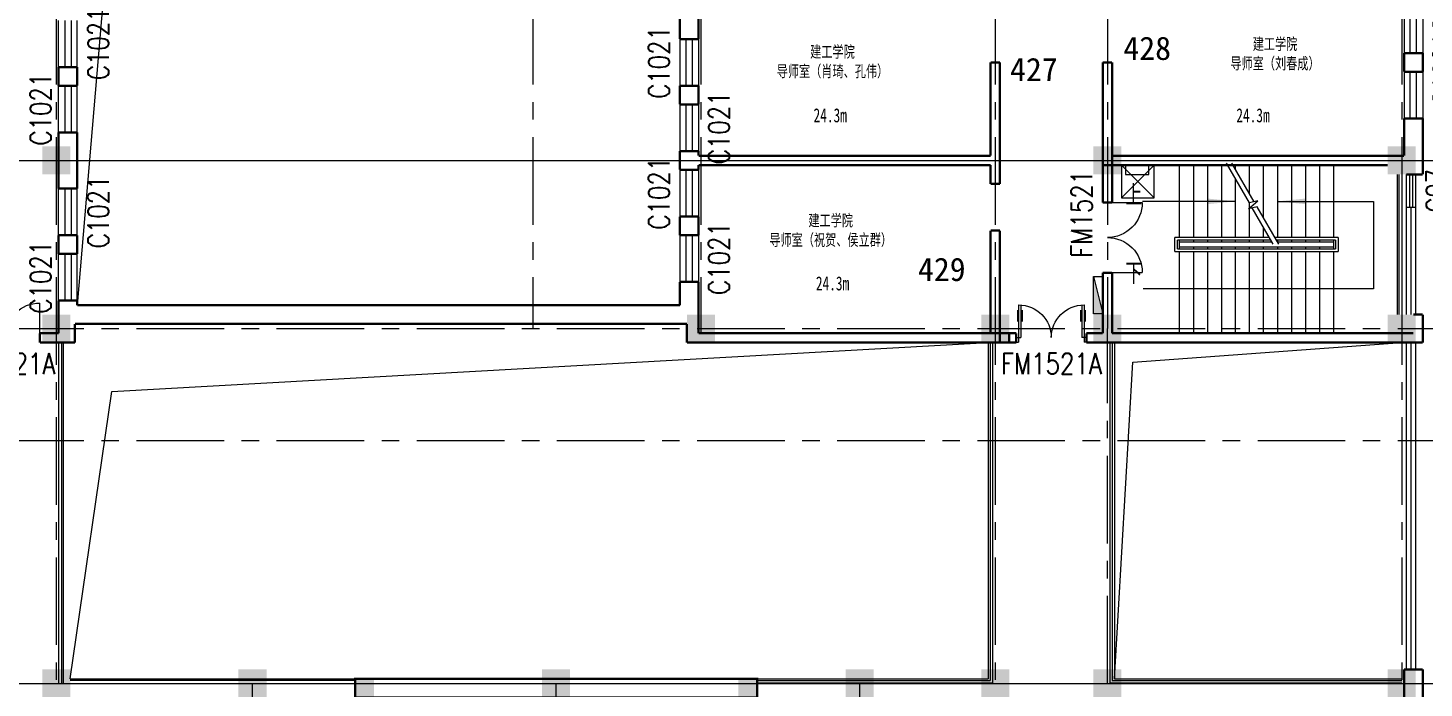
# Model space of a CAD drawing. Extents: x 2719331 to 3465925, y -270324 to -167476.
# Drawn here: x 3243504 to 3273390, y -222217 to -208078 of the extents above; entities that cross this region are included whole.
import ezdxf
from ezdxf.enums import TextEntityAlignment as Align

# ---------------------------------------------------------------- set-up
doc = ezdxf.new("R2010")
doc.units = 0
doc.header["$LTSCALE"] = 1500
doc.header["$MEASUREMENT"] = 0
doc.linetypes.add('CENTER', pattern=[2, 1.25, -0.25, 0.25, -0.25])
doc.layers.get('0').update_dxf_attribs({"linetype": 'CONTINUOUS', "lineweight": 0})
for name, color, linetype, lineweight in [('COLUMN', 7, 'CONTINUOUS', 5), ('DOTE', 7, 'CENTER', 5), ('OTHER', 7, 'CONTINUOUS', 5), ('P-S-TEXT', 7, 'CONTINUOUS', 5), ('PUB_DIM', 250, 'CONTINUOUS', 5), ('STAIR', 7, 'CONTINUOUS', 5), ('WALL', 7, 'CONTINUOUS', 5), ('WINDOW', 7, 'CONTINUOUS', 5), ('WINDOW_TEXT', 7, 'CONTINUOUS', 5), ('我的', 7, 'CONTINUOUS', 5), ('消火栓', 7, 'CONTINUOUS', 5)]:
    doc.layers.add(name, color=color, linetype=linetype, lineweight=lineweight)
doc.layers.add('中文', color=4, linetype='CONTINUOUS')
doc.layers.add('地面', color=250, linetype='CONTINUOUS')
doc.styles.add('_SIMPLEX', font='SIMPLEX.shx', dxfattribs={"width": 0.6})
doc.styles.add('H1', font='romans.shx', dxfattribs={"width": 1.2, "bigfont": 'hztxt.shx'})
doc.styles.add('HZ4', font='SimSun.ttf', dxfattribs={"width": 0.7, "height": 700})
doc.styles.add('SIMPLEX', font='SIMPLEX.SHX', dxfattribs={"width": 0.6})
doc.styles.get("Standard").update_dxf_attribs({"font": 'SIMHEI.TTF', "height": 1.2})

# ---------------------------------------------------------------- blocks, each defined once
blk = doc.blocks.new('_FZH')
blk.add_solid([(0.5, -0.5), (-0.5, -0.5), (0.5, 0.5), (-0.5, 0.5)])
blk = doc.blocks.new('_ARROW')
blk.add_solid([(0, 0), (-1, 0.1), (-1, -0.1)])
blk = doc.blocks.new('_WBLK')
for p, q in [((-0.5, 0.5), (0.5, 0.5)), ((0.5, 0.1666666666666666), (-0.5, 0.1666666666666666)), ((0.5, -0.1666666666666667), (-0.5, -0.1666666666666667)), ((-0.4999999999999999, -0.5), (0.5, -0.5))]:
    blk.add_line(p, q)
at = {"layer": 'WINDOW_TEXT', "style": 'SIMPLEX', "flags": 9}
blk.add_attdef('A', text='', height=1, dxfattribs=at).set_placement((0, 1.5), align=Align.MIDDLE)
blk = doc.blocks.new('M_A3PTU')
for p, q in [((-0.5000000000004998, 0), (-0.4985246395404139, -0.498188458874007)), ((0.5000000000004998, 0), (0.4985246819843139, -0.498188458874007))]:
    blk.add_line(p, q)
for centre, radius, start, end in [((-0.4975261542617864, -0.0006628649678876742), 0.4975265958363316, 269.885013120398, 0.0763363739766781), ((0.497526154377886, -0.0006628649367788874), 0.4975265959523897, 179.9236636296237, 270.1149917541071)]:
    blk.add_arc(centre, radius, start, end)
blk = doc.blocks.new('M_A20TUI')
for p, q in [((-0.4666666602065375, 0.4708801651422996), (-0.46666666020654, -0.06245316819156697)), ((-0.4333333268731733, 0.4696881666012634), (-0.4333333268731709, 0.004213498475166344)), ((0.4333333397943598, 0.4696881666012634), (0.4333333397943574, 0.004213498475166344)), ((0.4666666731277241, 0.4708801651422996), (0.4666666731277265, -0.06245316819156697)), ((-0.4833333268732257, 0.3962051976975873), (-0.4833333268732233, 0.2345635206386193)), ((-0.41666666020649, 0.3962051976975873), (-0.41666666020649, 0.2345635206386193)), ((0.4166666731276766, 0.3962051976975873), (0.4166666731276741, 0.2345635206386193)), ((0.4833333397944098, 0.3962051976975873), (0.4833333397944074, 0.2345635206386193)), ((-0.4999999935399067, 0.004213498475166344), (-0.4333333268731709, 0.004213498475166344)), ((-0.4999999935399042, 0.004213498475176044), (-0.4999999935399067, -0.06245316819156697)), ((0.5000000064610932, 0.004213498475166344), (0.4333333397943574, 0.004213498475166344)), ((0.5000000064610907, 0.004213498475176044), (0.5000000064610932, -0.06245316819156697)), ((-0.4999999935399067, -0.06245316819156697), (-0.46666666020654, -0.06245316819156697)), ((0.5000000064610932, -0.06245316819156697), (0.4666666731277265, -0.06245316819156697))]:
    blk.add_line(p, q)
for centre, start, end in [((-0.46666666020654, 0.004213498475166344), 0, 89.99999999999972), ((0.4666666731277265, 0.004213498475166344), 90.00000000000031, 180)]:
    blk.add_arc(centre, 0.4666666666671332, start, end)
blk = doc.blocks.new('A$C68C06AB7')
at = {"layer": '消火栓'}
blk.add_hatch(color=256, dxfattribs=at).paths.add_polyline_path([(800.0000000002328, 199.9993518977426), (-2.328306436538696e-10, 199.9993518977717), (800, -0.0006481021700892597)])
blk.add_line((0, 199.9993518977426), (800, -0.0006481022574007511), dxfattribs=at)
blk.add_lwpolyline([(0, 199.9993518977426), (0, -0.0006481022574007511), (800, -0.0006481022574007511), (800, 199.9993518977426)], close=True, dxfattribs=at)

msp = doc.modelspace()

# ---------------------------------------------------------------- linework, layer by layer
at = {"layer": 'DOTE', "lineweight": 0}
for p, q in [((3244111.141024386, -177417.2732539413), (3244111.141024378, -222117.4389805774)), ((3254311.141024386, -177417.2732539413), (3254311.14102438, -214517.4389805774)), ((3257911.141024386, -177417.2732539413), (3257911.14102438, -214617.4389805895)), ((3264211.141024386, -177417.2732539412), (3264211.141024379, -222117.4389805774)), ((3266611.141024386, -177417.2732539416), (3266611.14102438, -214517.4389805774)), ((3272911.141024386, -177417.2732539412), (3272911.141024374, -243748.61)), ((3234074.581331369, -210917.4389805857), (3280494.948579936, -210917.4389805857)), ((3212828.601160089, -214517.4389805774), (3280936.471102277, -214517.4389805774)), ((3266611.141024288, -222117.4389805773), (3266611.141024289, -214517.4389805775)), ((3212828.601160089, -216917.4567150623), (3279784.90448511, -216917.4567150623))]:
    msp.add_line(p, q, dxfattribs=at)
at = {"layer": 'OTHER', "lineweight": 0}
for p, q in [((3267159.010806192, -215239.6758373386), (3272911.301083569, -214817.4996633559)), ((3266761.141024379, -222017.4379230258), (3267159.010806192, -215239.6758373386))]:
    msp.add_line(p, q, dxfattribs=at)
for points in [[(3257461.224359933, -193367.2119860069), (3246179.596385485, -194917.4218778069), (3244561.137767046, -214017.438980576)], [(3244411.137766997, -222017.4379230328), (3245301.909132345, -215868.0749873173), (3264061.14102438, -214817.4389805774)]]:
    msp.add_lwpolyline(points, dxfattribs=at)
at = {"layer": 'PUB_DIM', "lineweight": 0}
for points in [[(3269353.012792992, -211792.4389805758), (3267361.461994384, -211792.4389805758)], [(3270253.012792992, -211792.4389805758), (3272306.069001775, -211792.4389805758), (3272306.069001775, -213662.934732285), (3267374.695068616, -213662.934732285)]]:
    msp.add_lwpolyline(points, dxfattribs=at)
at = {"layer": 'STAIR', "lineweight": 0}
for p, q in [((3269652.596280532, -211827.4870752919), (3269159.914794991, -210974.1377103865)), ((3269753.0877098, -211801.5433365084), (3269275.384848829, -210974.1377103868)), ((3268153.012792992, -212567.4389805758), (3268153.012792992, -211017.4389805758)), ((3269184.914794991, -211017.4389805839), (3268153.012792992, -211017.4389805837)), ((3268453.012792992, -211017.4389805758), (3268453.012792992, -212567.4389805758)), ((3268753.012792992, -211017.4389805758), (3268753.012792992, -212567.4389805758)), ((3269053.012792992, -211017.4389805758), (3269053.012792992, -212567.4389805758)), ((3269353.012792992, -211108.5932537635), (3269353.012792992, -211017.4389805758)), ((3269653.012792992, -211628.208496034), (3269653.012792993, -211017.4389805758)), ((3269953.012792992, -212147.8237383052), (3269953.012792992, -211017.4389805758)), ((3270253.012792992, -211017.4389805758), (3270253.012792992, -212567.4389805758)), ((3270553.012792992, -211017.4389805758), (3270553.012792992, -212567.4389805758)), ((3270853.012792992, -211017.4389805758), (3270853.012792992, -212567.4389805758)), ((3271153.012792992, -211017.4389805758), (3271153.012792992, -212567.4389805758)), ((3271453.012792992, -211017.4389805758), (3271453.012792992, -212567.4389805758)), ((3272811.317854141, -211217.4385392629), (3272811.316971485, -214217.4400373036)), ((3272851.317677611, -211217.4387157917), (3272851.316971485, -214217.4400373036)), ((3272911.317412815, -211217.438980585), (3272911.316971485, -214217.4400373035)), ((3269353.012792992, -212567.4389805758), (3269353.012792992, -211308.5932537635)), ((3269633.314248229, -211954.0896156704), (3269833.480853213, -211780.7883454809)), ((3269833.480853213, -211780.7883454812), (3269652.596280532, -211827.4870752919)), ((3269653.012792992, -212567.4389805758), (3269653.012792992, -211827.3795448235)), ((3269814.198820911, -211907.3908858596), (3269633.31424823, -211954.0896156704)), ((3270162.542739155, -212710.7402507649), (3269713.707391643, -211933.3346246433)), ((3270278.012792992, -212710.7402507652), (3269814.198820911, -211907.3908858596)), ((3269953.012792992, -212567.4389805758), (3269953.012792992, -212347.8237383048)), ((3268053.012792992, -212867.4389805758), (3268053.012792992, -212567.4389805758)), ((3270079.807712235, -212567.4389805774), (3268053.012792992, -212567.4389805774)), ((3268113.012792992, -212807.4389805758), (3268113.012792992, -212627.4389805755)), ((3270114.448728386, -212627.4389805807), (3268113.012792992, -212627.4389805804)), ((3268153.012792992, -212807.4389805758), (3268153.012792992, -212627.4389805758)), ((3270137.542739154, -212667.4389805774), (3268153.012792992, -212667.4389805774)), ((3268153.012792992, -212767.4389805774), (3271453.012792992, -212767.4389805774)), ((3268453.012792992, -212627.4389805755), (3268453.012792992, -212667.4389805758)), ((3268453.012792992, -212767.4389805758), (3268453.012792992, -212807.438980576)), ((3268753.012792992, -212627.4389805755), (3268753.012792992, -212667.4389805758)), ((3268753.012792992, -212767.4389805758), (3268753.012792992, -212807.438980576)), ((3269053.012792992, -212627.4389805755), (3269053.012792992, -212667.4389805758)), ((3269053.012792992, -212767.4389805758), (3269053.012792992, -212807.438980576)), ((3269353.012792992, -212667.4389805758), (3269353.012792992, -212627.4389805755)), ((3269353.012792992, -212807.438980576), (3269353.012792992, -212767.4389805758)), ((3269653.012792992, -212667.4389805758), (3269653.012792992, -212627.4389805755)), ((3269653.012792992, -212807.438980576), (3269653.012792992, -212767.4389805758)), ((3269953.012792992, -212667.4389805758), (3269953.012792992, -212627.4389805755)), ((3269953.012792992, -212807.438980576), (3269953.012792992, -212767.4389805758)), ((3271553.012792992, -212567.4389805774), (3270195.277766073, -212567.4389805774)), ((3271493.012792992, -212627.4389805809), (3270229.918782224, -212627.4389805807)), ((3270253.012792992, -212627.4389805755), (3270253.012792992, -212667.4389805758)), ((3271453.012792992, -212667.4389805774), (3270253.012792992, -212667.4389805774)), ((3270253.012792992, -212767.4389805758), (3270253.012792992, -212807.438980576)), ((3270553.012792992, -212627.4389805755), (3270553.012792992, -212667.4389805758)), ((3270553.012792992, -212767.4389805758), (3270553.012792992, -212807.438980576)), ((3270853.012792992, -212627.4389805755), (3270853.012792992, -212667.4389805758)), ((3270853.012792992, -212767.4389805758), (3270853.012792992, -212807.438980576)), ((3271153.012792992, -212627.4389805755), (3271153.012792992, -212667.4389805758)), ((3271153.012792992, -212767.4389805758), (3271153.012792992, -212807.438980576)), ((3271453.012792992, -212627.4389805758), (3271453.012792992, -212807.4389805758)), ((3271493.012792992, -212627.4389805758), (3271493.012792992, -212807.4389805758)), ((3271553.012792992, -212567.4389805758), (3271553.012792992, -212867.4389805758)), ((3268053.012792992, -212867.4389805774), (3271553.012792992, -212867.4389805774)), ((3268113.012792992, -212807.4389805774), (3271493.012792992, -212807.4389805774)), ((3268153.012792992, -214617.4389805733), (3268153.012792992, -212867.4389805758)), ((3268453.012792992, -212867.4389805758), (3268453.012792992, -214617.4389805734)), ((3268753.012792992, -212867.4389805758), (3268753.012792992, -214617.4389805734)), ((3269053.012792992, -212867.4389805758), (3269053.012792992, -214617.4389805734)), ((3269353.012792992, -214617.4389805733), (3269353.012792992, -212867.4389805758)), ((3269653.012792991, -214617.4389805733), (3269653.012792992, -212867.4389805758)), ((3269953.012792992, -214617.4389805733), (3269953.012792992, -212867.4389805758)), ((3270253.012792992, -212867.4389805758), (3270253.012792992, -214617.4389805734)), ((3270553.012792992, -212867.4389805758), (3270553.012792992, -214617.4389805734)), ((3270853.012792992, -212867.4389805758), (3270853.012792992, -214617.4389805734)), ((3271153.012792992, -212867.4389805758), (3271153.012792992, -214617.4389805734)), ((3271453.012792992, -212867.4389805758), (3271453.012792992, -214617.4389805734)), ((3244161.141024331, -214817.4307168621), (3244161.141024332, -222117.430716857)), ((3244221.141024331, -214817.4307168621), (3244221.141024332, -222117.430716857)), ((3244261.141024331, -214817.4307168622), (3244261.141024331, -222117.430716857)), ((3264061.14102438, -214817.4389805752), (3264061.141024379, -222017.4379230266)), ((3264105.01294405, -214817.4389805752), (3264105.012944049, -222057.4379230269)), ((3264155.01294405, -214817.4389805752), (3264155.012944049, -222107.4379230269)), ((3266662.706964401, -214817.438980572), (3266662.7069644, -222107.437923026)), ((3266712.706964401, -214817.438980572), (3266712.7069644, -222057.437923026)), ((3266761.14102438, -214817.438980572), (3266761.141024379, -222017.4379230258)), ((3244411.137767043, -222017.4379230328), (3250511.13776698, -222017.4379230308)), ((3259111.137767002, -222017.4379230283), (3264061.141024379, -222017.4379230266)), ((3266761.141024379, -222017.4379230258), (3272911.269308534, -222017.4379230238)), ((3250511.13776698, -222057.4379230309), (3244411.137767043, -222057.4379230327)), ((3244411.137767043, -222117.4379230329), (3250511.13776698, -222117.437923031)), ((3259111.137767002, -222057.4379230284), (3264105.012944049, -222057.4379230269)), ((3259111.137767002, -222107.4379230284), (3264155.012944049, -222107.4379230269)), ((3259111.137767002, -222117.4379230284), (3272911.269308534, -222117.4379230241)), ((3266662.7069644, -222107.437923026), (3272911.269308534, -222107.4379230241)), ((3266712.7069644, -222057.437923026), (3272911.269308534, -222057.4379230241))]:
    msp.add_line(p, q, dxfattribs=at)
at = {"layer": 'STAIR', "lineweight": 0, "const_width": 50}
msp.add_lwpolyline([(3266953.012792992, -214617.4370196888), (3271453.012792992, -214617.4370196888)], dxfattribs=at)
at = {"layer": 'WALL', "lineweight": 0}
for p, q in [((3267001.815235206, -211017.4392324185), (3267001.815235206, -211215.4700000001)), ((3267001.815235206, -211215.4700000001), (3267499.615230475, -211215.4700000001)), ((3267499.615230475, -211215.4700000001), (3267499.615455192, -211017.4396637094))]:
    msp.add_line(p, q, dxfattribs=at)
at = {"layer": 'WALL', "lineweight": 0, "const_width": 50}
for points in [[(3257461.137767053, -208317.4389805997), (3257461.137767051, -206717.4389805603)], [(3257861.137767045, -208317.4389805997), (3257861.137767045, -206717.4389805603)], [(3257861.137766865, -208317.4389805997), (3257461.137766811, -208317.4389805997)], [(3273361.137767097, -208617.4389805775), (3272961.137767048, -208617.4389805775)], [(3272961.137767048, -208617.4389805775), (3272961.137767048, -209017.4389805775)], [(3273361.137767041, -209017.4389805775), (3273361.137767042, -208617.4389805775)], [(3244561.137767049, -208917.4389805782), (3244161.137767125, -208917.4389805782)], [(3244161.137767044, -208917.4389805782), (3244161.137767044, -209317.4389805782)], [(3244561.137767043, -208917.4389805782), (3244561.137767043, -209317.4389805782)], [(3264111.134569805, -208817.4393003157), (3264311.137767041, -208817.4399397745)], [(3264111.137767045, -210817.4389805857), (3264111.137767045, -208817.439300326)], [(3264311.137767077, -211417.4380213969), (3264311.137767076, -208817.4399397746)], [(3266511.126699019, -208817.4399397465), (3266511.144054111, -211820.3206415062)], [(3266511.135130348, -208817.4399397552), (3266711.13776704, -208817.4393002985)], [(3266711.12723517, -208817.439300298), (3266711.127102321, -211820.3206415062)], [(3273361.137767096, -209017.4389805775), (3272961.137767048, -209017.4389805775)], [(3244561.137767049, -209317.4389805782), (3244161.137767125, -209317.4389805782)], [(3257861.137766865, -209317.4389805997), (3257461.137766811, -209317.4389805997)], [(3257461.137767054, -209717.4389805999), (3257461.137767054, -209317.4389805997)], [(3257861.137767045, -209717.4389805997), (3257861.137767045, -209317.4389805997)], [(3257861.137766865, -209717.4389805997), (3257461.137766812, -209717.4389805997)], [(3273361.137767096, -210017.4389805775), (3272961.137767048, -210017.4389805775)], [(3272961.137767048, -210017.4389805775), (3272961.137767048, -210817.438980578)], [(3273361.137767041, -211217.4403045548), (3273361.137767041, -210017.4389805775)], [(3244561.137767049, -210317.4389805782), (3244161.137767125, -210317.4389805782)], [(3244161.137767044, -210317.4389805782), (3244161.137767044, -211517.4389805782)], [(3244561.137767043, -210317.4389805782), (3244561.137767043, -211517.4389805782)], [(3257461.137767055, -211117.4389805997), (3257461.137767055, -210717.4389805997)], [(3257861.137766865, -210717.4389805997), (3257461.137766812, -210717.4389805997)], [(3257861.137767045, -210817.4389805857), (3257861.137767045, -210717.4389805997)], [(3257861.137767045, -210817.4389805857), (3264111.137767045, -210817.4389805857)], [(3257861.137767045, -211117.4389805997), (3257861.137767045, -211017.4389805857)], [(3257861.137767045, -211017.4389805857), (3264111.137767045, -211017.4389805857)], [(3264111.137767045, -211417.4386608454), (3264111.137767045, -211017.4389805857)], [(3266711.13776704, -211017.4389805746), (3266511.137767041, -211017.4389805746)], [(3272961.137767041, -210817.4389805774), (3266711.137767038, -210817.4389805774)], [(3272611.31785411, -211017.4440924553), (3266711.137767042, -211017.4389805774)], [(3257861.137766866, -211117.4389805997), (3257461.137766812, -211117.4389805997)], [(3273211.316971485, -211217.4403045548), (3273361.137767041, -211217.4403045548)], [(3244561.137767043, -211517.4389805782), (3244161.137767044, -211517.4389805782)], [(3264311.137767041, -211417.4380213968), (3264111.134569804, -211417.4386608555)], [(3266711.127102321, -211820.3206415062), (3266511.144054111, -211820.3206415062)], [(3257461.137767057, -212517.4389805997), (3257461.137767056, -212117.4389805997)], [(3257861.137766866, -212117.4389805997), (3257461.137766812, -212117.4389805997)], [(3257861.137767045, -212517.4389805997), (3257861.137767045, -212117.4389805997)], [(3264311.137767043, -212417.4380214019), (3264111.137206497, -212417.4385877713)], [(3264111.137767045, -214617.438980577), (3264111.137767045, -212417.4385877697)], [(3264311.137767077, -214817.4389805759), (3264311.137767076, -212417.4380214019)], [(3244561.137767043, -212517.4389805782), (3244161.137767044, -212517.4389805782)], [(3244161.137767044, -212517.4389805782), (3244161.137767044, -212917.4389805782)], [(3244561.137767043, -212517.4389805782), (3244561.137767043, -212917.4389805782)], [(3257861.137766867, -212517.4389805997), (3257461.137766813, -212517.4389805997)], [(3244561.137767043, -212917.4389805782), (3244161.137767044, -212917.4389805782)], [(3266511.708960099, -213320.3206415062), (3266511.127477708, -214617.438980572)], [(3266711.708960098, -213320.3206415062), (3266511.708960099, -213320.3206415062)], [(3266711.708960098, -213320.3206415062), (3266711.127005207, -214617.4389805717)], [(3257861.137766867, -213517.4389805997), (3257461.137766813, -213517.4389805997)], [(3257461.137767058, -214017.4389805801), (3257461.137767057, -213517.4389805999)], [(3257861.137767045, -214617.4389805895), (3257861.137767045, -213517.4389805997)], [(3244561.137767043, -213917.4389805782), (3244161.137767044, -213917.4389805782)], [(3244161.137767044, -213917.4389805782), (3244161.137767044, -214617.4389805966)], [(3244561.137767043, -214017.4389805772), (3244561.137767043, -213917.4389805782)], [(3257461.137767058, -214017.4389805801), (3244561.137767043, -214017.4389805772)], [(3273161.482244177, -214217.4400373036), (3273361.482244177, -214217.4400373036)], [(3273361.482244177, -214217.4400373036), (3273361.482244177, -214817.4389805645)], [(3244511.137767044, -214417.4389805773), (3244511.137767044, -214817.4389805774)], [(3257611.137767044, -214417.4389805798), (3244511.137767044, -214417.4389805773)], [(3257611.137767044, -214417.4389805798), (3257611.137767045, -214817.4389805828)], [(3243761.137767044, -214617.4389805569), (3243761.137767044, -214817.4389805569)], [(3244161.137767044, -214617.4389805966), (3243761.137767044, -214617.4389805974)], [(3244511.137767044, -214817.4389805774), (3243761.137767044, -214817.4389805783)], [(3264660.832071109, -214817.4389805746), (3257611.137767045, -214817.4389805828)], [(3264660.832071108, -214617.438980576), (3257861.137767045, -214617.4389805895)], [(3264511.137767044, -214817.4389805755), (3264511.137767044, -214617.4389805762)], [(3264660.832071108, -214617.438980576), (3264660.832071109, -214817.4389805745)], [(3266160.832071108, -214617.438980573), (3266160.832071109, -214817.4389805727)], [(3266511.127477708, -214617.4389805722), (3266160.832071108, -214617.4389805731)], [(3266511.126448774, -214817.4389805723), (3266160.832071109, -214817.4389805727)], [(3273361.482244177, -214817.4389805645), (3266511.13776704, -214817.4389805723)], [(3273161.482244176, -214617.4389805587), (3266711.137767039, -214617.4389805718)], [(3273361.482244178, -221817.4389204032), (3272961.482245701, -221817.4399132036)], [(3272961.482224341, -224617.4389806112), (3272961.482224341, -221817.4399132036)], [(3273361.482571787, -225217.4389806113), (3273361.482576262, -221817.4389204032)]]:
    msp.add_lwpolyline(points, dxfattribs=at)
at = {"layer": 'WALL', "lineweight": 0}
for points in [[(3266911.14102438, -211017.4391538589), (3266911.14102438, -211717.4391538589), (3267611.14102438, -211717.4391538589), (3267611.141630855, -211017.4397603349), (3266911.14102438, -211717.4391538589)], [(3266911.141630856, -211017.4391538595), (3267611.14102438, -211717.4391538589)]]:
    msp.add_lwpolyline(points, dxfattribs=at)
at = {"layer": 'WALL', "lineweight": 0, "const_width": 50}
msp.add_lwpolyline([(3250511.13776698, -222417.4379230407), (3259111.137766982, -222417.4379230407), (3259111.137766983, -222017.4379230455), (3250511.137766981, -222017.4379230455)], close=True, dxfattribs=at)
at = {"layer": 'WINDOW', "lineweight": 0}
for p, q in [((3273011.316971485, -211917.4403045548), (3273211.316971485, -211917.4403045548)), ((3273011.316971485, -214217.4400373036), (3273011.316971485, -211917.4403045548)), ((3273111.316971485, -214217.4400373036), (3273111.316971485, -211917.4403045548)), ((3273211.316971485, -214217.4400373036), (3273211.316971485, -211917.4403045548)), ((3273011.137767116, -221817.4389805769), (3273011.137767048, -214817.4192854)), ((3273111.137767116, -221817.4389805769), (3273111.137767048, -214817.4192853989)), ((3273211.137767116, -221817.4389805769), (3273211.137767048, -214817.4192853981))]:
    msp.add_line(p, q, dxfattribs=at)
at = {"layer": 'WINDOW', "lineweight": 0, "const_width": 50}
for points in [[(3273011.316971485, -211217.4403045548), (3273211.316971485, -211217.4403045548)], [(3273211.316971485, -214817.4403045485), (3273211.316971485, -214817.4389805648)]]:
    msp.add_lwpolyline(points, dxfattribs=at)
at = {"layer": '我的', "lineweight": 0}
for p, q in [((3210121.406944249, -210917.4567150651), (3280931.768960114, -210917.4567150651)), ((3212828.601160089, -222117.4389805774), (3288338.589401315, -222117.4389805774)), ((3248311.141024288, -248136.4149131562), (3248311.141024288, -222117.4206348491)), ((3254811.141024288, -248136.4149131562), (3254811.141024288, -222117.4206348491)), ((3261311.141024288, -248136.4149131562), (3261311.141024288, -222117.4206348491))]:
    msp.add_line(p, q, dxfattribs=at)

# ---------------------------------------------------------------- block references
at = {"layer": 'COLUMN', "lineweight": 0}
for p, xscale, yscale, zscale in [((3244111.137767044, -210917.4389805774), 600, 600, 600), ((3266611.14102438, -210917.4389805857), 600, 600, 600), ((3244111.137767044, -214517.4389805774), 600, 600, 600), ((3257911.137767045, -214517.4389805774), 600, 600, 600), ((3264211.137767044, -214517.4389805774), 600, 600, 600), ((3266611.141024289, -214517.4389805774), 600, 600, 600), ((3272911.482244177, -214517.4400373036), -600, 600, 600), ((3244111.141024378, -222117.4389805774), 600, 600, 600), ((3250711.137766981, -222217.4386280605), 400, 400, 400), ((3254811.137766991, -222117.4389805774), 600, 600, 600), ((3258911.137767002, -222217.4386280605), -400, 400, 400), ((3264211.141024379, -222117.4389805774), 600, 600, 600), ((3266611.137766991, -222117.4389805774), 600, 600, 600), ((3272911.482244177, -222117.4400373036), -600, 600, 600)]:
    msp.add_blockref('_FZH', p, dxfattribs=dict(at, xscale=xscale, yscale=yscale, zscale=zscale))
at = {"layer": 'COLUMN', "lineweight": 0, "xscale": 600, "yscale": 600, "zscale": 600}
for p, rotation in [((3272911.31829546, -210917.4389805858), 359.99974714), ((3248311.137766996, -222117.4389805695), 359.9999999999999), ((3261311.137766996, -222117.4389805695), 359.9999999999999)]:
    msp.add_blockref('_FZH', p, dxfattribs=dict(at, rotation=rotation))
at = {"layer": 'PUB_DIM', "lineweight": 0, "xscale": 600, "yscale": 600, "zscale": 600}
msp.add_blockref('_ARROW', (3269353.012792992, -211792.4389805758), dxfattribs=at)
at = {"layer": 'PUB_DIM', "lineweight": 0, "xscale": 600, "yscale": 600, "zscale": 600, "rotation": 180}
msp.add_blockref('_ARROW', (3270253.012792992, -211792.4389805758), dxfattribs=at)
at = {"layer": 'WINDOW', "lineweight": 0}
ref = msp.add_blockref('_WBLK', (3273161.137767072, -208117.4389805775), dxfattribs=dict(at, xscale=1000, yscale=400.0000000488943, zscale=1000, rotation=270))
ref.add_attrib('A', 'C1021', dxfattribs={"layer": 'WINDOW_TEXT', "height": 450, "rotation": 90, "style": '_SIMPLEX', "width": 0.8, "flags": 8}).set_placement((3273811.137767097, -207389.7300000001), align=Align.MIDDLE)
ref = msp.add_blockref('_WBLK', (3244361.137767087, -208417.4389805782), dxfattribs=dict(at, xscale=-1000, yscale=399.9999999240972, zscale=1000, rotation=270))
ref.add_attrib('A', 'C1021', dxfattribs={"layer": 'WINDOW_TEXT', "height": 450, "rotation": 90, "style": '_SIMPLEX', "width": 0.8, "flags": 8}).set_placement((3245011.137767049, -208417.438980578), align=Align.MIDDLE)
ref = msp.add_blockref('_WBLK', (3257661.137766838, -208817.4389805997), dxfattribs=dict(at, xscale=-1000, yscale=400.000000053551, zscale=1000, rotation=90))
ref.add_attrib('A', 'C1021', dxfattribs={"layer": 'WINDOW_TEXT', "height": 450, "rotation": 90, "style": '_SIMPLEX', "width": 0.8, "flags": 8}).set_placement((3257011.137766811, -208817.4389806), align=Align.MIDDLE)
ref = msp.add_blockref('_WBLK', (3273161.137767072, -209517.4389805775), dxfattribs=dict(at, xscale=1000, yscale=400.0000000484288, zscale=1000, rotation=270))
ref.add_attrib('A', 'C1021', dxfattribs={"layer": 'WINDOW_TEXT', "height": 450, "rotation": 90, "style": '_SIMPLEX', "width": 0.8, "flags": 8}).set_placement((3273811.137767096, -208961.8200000001), align=Align.MIDDLE)
ref = msp.add_blockref('_WBLK', (3244361.137767087, -209817.4389805782), dxfattribs=dict(at, xscale=-1000, yscale=399.9999999240972, zscale=1000, rotation=270))
ref.add_attrib('A', 'C1021', dxfattribs={"layer": 'WINDOW_TEXT', "height": 450, "rotation": 90, "style": '_SIMPLEX', "width": 0.8, "flags": 8}).set_placement((3243775.633371458, -209817.438980578), align=Align.MIDDLE)
ref = msp.add_blockref('_WBLK', (3257661.137766839, -210217.4389805997), dxfattribs=dict(at, xscale=-1000, yscale=400.000000053551, zscale=1000, rotation=90))
ref.add_attrib('A', 'C1021', dxfattribs={"layer": 'WINDOW_TEXT', "height": 450, "rotation": 90, "style": '_SIMPLEX', "width": 0.8, "flags": 8}).set_placement((3258296.278890123, -210217.4389806), align=Align.MIDDLE)
ref = msp.add_blockref('_WBLK', (3257661.137766839, -211617.4389805997), dxfattribs=dict(at, xscale=-1000, yscale=400.000000053551, zscale=1000, rotation=90))
ref.add_attrib('A', 'C1021', dxfattribs={"layer": 'WINDOW_TEXT', "height": 450, "rotation": 90, "style": '_SIMPLEX', "width": 0.8, "flags": 8}).set_placement((3257011.137766812, -211617.4389805999), align=Align.MIDDLE)
ref = msp.add_blockref('M_A3PTU', (3266611.137767041, -212567.0658794262), dxfattribs=dict(at, xscale=1500, yscale=-1500, zscale=1500, rotation=270))
ref.add_attrib('A', 'FM1521', dxfattribs={"layer": 'WINDOW_TEXT', "height": 450, "rotation": 90, "style": '_SIMPLEX', "width": 0.8, "flags": 8}).set_placement((3266061.137767041, -212060.9800000002, -360295.3624779622), align=Align.MIDDLE)
ref = msp.add_blockref('_WBLK', (3273111.316971485, -211567.4403045548), dxfattribs=dict(at, xscale=-700, yscale=200, zscale=700, rotation=270))
ref.add_attrib('A', 'C07', dxfattribs={"layer": 'WINDOW_TEXT', "height": 450, "rotation": 90, "style": '_SIMPLEX', "width": 0.8, "flags": 8}).set_placement((3273661.316971485, -211567.4403045548), align=Align.MIDDLE)
ref = msp.add_blockref('_WBLK', (3244361.137767087, -212017.4389805782), dxfattribs=dict(at, xscale=-1000, yscale=399.9999999240972, zscale=1000, rotation=270))
ref.add_attrib('A', 'C1021', dxfattribs={"layer": 'WINDOW_TEXT', "height": 450, "rotation": 90, "style": '_SIMPLEX', "width": 0.8, "flags": 8}).set_placement((3245011.137767049, -212017.438980578), align=Align.MIDDLE)
ref = msp.add_blockref('_WBLK', (3257661.13776684, -213017.4389805997), dxfattribs=dict(at, xscale=-1000, yscale=400.000000053551, zscale=1000, rotation=90))
ref.add_attrib('A', 'C1021', dxfattribs={"layer": 'WINDOW_TEXT', "height": 450, "rotation": 90, "style": '_SIMPLEX', "width": 0.8, "flags": 8}).set_placement((3258296.278890123, -213017.4389805999), align=Align.MIDDLE)
ref = msp.add_blockref('_WBLK', (3244361.137767087, -213417.4389805782), dxfattribs=dict(at, xscale=-1000, yscale=399.9999999240972, zscale=1000, rotation=270))
ref.add_attrib('A', 'C1021', dxfattribs={"layer": 'WINDOW_TEXT', "height": 450, "rotation": 90, "style": '_SIMPLEX', "width": 0.8, "flags": 8}).set_placement((3243775.633371458, -213417.438980578), align=Align.MIDDLE)
ref = msp.add_blockref('M_A3PTU', (3243011.137767044, -214717.4389805774), dxfattribs=dict(at, xscale=1500, yscale=-1500, zscale=1500))
ref.add_attrib('A', 'FM1521A', dxfattribs={"layer": 'WINDOW_TEXT', "height": 450, "style": '_SIMPLEX', "width": 0.8, "flags": 8}).set_placement((3243011.137767044, -215267.4389805774), align=Align.MIDDLE)
ref = msp.add_blockref('M_A20TUI', (3265410.832071109, -214717.4389805737), dxfattribs=dict(at, xscale=1500, yscale=-1500, zscale=1500, rotation=180))
ref.add_attrib('A', 'FM1521A', dxfattribs={"layer": 'WINDOW_TEXT', "height": 450, "style": '_SIMPLEX', "width": 0.8, "flags": 8}).set_placement((3265410.832071109, -215267.4389805736), align=Align.MIDDLE)
at = {"layer": '消火栓', "lineweight": 0, "xscale": -1, "rotation": 89.99999999999999}
msp.add_blockref('A$C68C06AB7', (3266515.564582373, -213402.9389805727), dxfattribs=at)

# ---------------------------------------------------------------- texts
at = {"layer": 'P-S-TEXT', "lineweight": 0, "style": 'H1', "width": 0.8}
for s, p in [('上', (3266997.130402782, -211885.0415006852)), ('下', (3266997.130402782, -213563.911097546))]:
    msp.add_text(s, height=450, rotation=359.9999999999603, dxfattribs=at).set_placement(p)
at = {"layer": '中文', "char_height": 500, "width": 6011.562518669758, "attachment_point": 1}
for s, insert in [('{\\fFangSong_GB2312|b0|i0|c134|p49;\\C0;428}', (3266953.347260577, -208263.5065055161)), ('{\\fFangSong_GB2312|b0|i0|c134|p49;\\C0;427}', (3264527.357260576, -208718.0165055161)), ('{\\fFangSong_GB2312|b0|i0|c134|p49;\\C0;429}', (3262556.237260576, -212997.9765055161))]:
    msp.add_mtext(s, dxfattribs=dict(at, insert=insert))
at = {"layer": '地面', "lineweight": 25, "char_height": 300, "width": 2752.520000000019, "attachment_point": 1, "style": 'HZ4'}
for insert in [(3260320.940072889, -209799.3500000009), (3269370.943330224, -209799.3500000009), (3260370.943330224, -213399.3499999926)]:
    msp.add_mtext('{\\C3;24.3m}', dxfattribs=dict(at, insert=insert))
at = {"layer": '我的', "lineweight": 25, "char_height": 250, "width": 3836.683682374191, "attachment_point": 2, "style": 'HZ4'}
for s, insert in [('{\\f宋体|b0|i0|c134|p2;建工学院\\P导师室（刘春成）}', (3270199.79184119, -208296.0889805754)), ('{\\f宋体|b0|i0|c134|p2;建工学院\\P导师室（肖琦、孔伟）}', (3260726.27184119, -208462.1789805754)), ('{\\f宋体|b0|i0|c134|p2;建工学院\\P导师室（祝贺、侯立群）}', (3260688.51184119, -212075.5489805754))]:
    msp.add_mtext(s, dxfattribs=dict(at, insert=insert))

doc.saveas('drawing.dxf')
